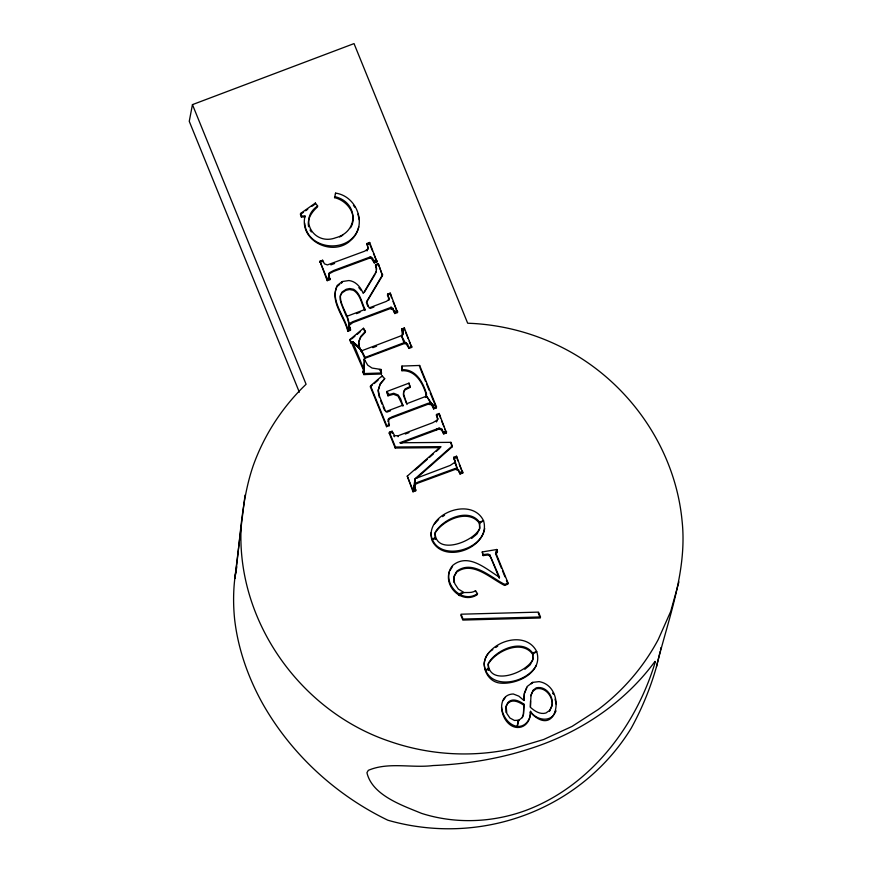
<?xml version="1.0" encoding="UTF-8"?>
<svg xmlns="http://www.w3.org/2000/svg" width="872" height="872" viewBox="0 0 872 872"><rect width="100%" height="100%" fill="white"/><g stroke="black" fill="none" stroke-linecap="round" stroke-linejoin="round"><path stroke-width="1.31" d="M523.996 704.216L523.527 714.146L522.023 717.787L518.807 720.218L514.436 720.446L509.891 717.994L506.785 713.405L506.152 705.96L507.82 702.668C512.365 697.437 519.483 701.012 523.996 704.216L523.331 715.149L522.339 717.58M530.307 707.127L531.07 694.733L533.097 690.21L536.269 687.823C545.752 685.577 553.644 696.096 552.183 704.99L549.687 710.342L545.937 713.002C540.171 714.768 534.623 711.062 530.503 707.399L530.514 701.012M505.934 712.348L505.956 706.974L507.635 703.671C512.169 698.45 519.287 702.025 523.81 705.23M453.985 582.518L454.007 576.948L456.601 572.217C472.428 560.402 490.358 578.365 504.572 585.428L507.929 584.153L508.125 583.15L495.71 552.619L496.768 549.502L482.26 551.943L483.143 555.595L487.666 555.039L489.497 555.737L490.849 557.655L499.34 578.299M523.843 700.325L524.236 694.025L526.862 687.594M340.189 300.186L340.222 296.229L341.911 292.97L345.988 290.278L349.563 289.526L353.454 290.289C360.485 294.605 361.39 303.674 364.899 310.454L365.096 309.44C361.586 302.671 360.681 293.602 353.651 289.286L349.748 288.512L346.184 289.275L342.107 291.967L340.418 295.227C339.731 306.345 349.694 315.577 349.149 326.618L350.49 330.303L347.808 331.316C344.625 316.95 329.627 301.625 337.05 286.452L339.742 284.327M364.79 360.18L367.733 365.183L372.05 368.049L380.955 369.445L381.424 374.001L363.831 374.579L364.529 357.662L404.423 342.565L407.507 343.764L409.012 348.408L411.704 347.394L404.412 327.97L401.72 328.984L402.428 335.546L404.412 327.97L402.635 331.48L402.777 334.532M308.579 226.709C307.009 218.85 311.795 211.94 317.43 207.002L317.626 205.988L315.37 203.045L300.524 213.487L301.516 215.951L305.026 216.049C298.834 241.25 333.573 257.436 351.024 240.062C367.93 225.249 357.008 196.091 335.611 193.126L334.565 197.65C347.339 200.647 358.272 215.068 350.577 227.756M388.923 298.071L388.661 300.339L388.923 298.071L387.56 294.126L390.242 293.112L397.534 312.536L394.853 313.549L392.738 309.397L389.893 308.721L352.789 322.607L349.203 325.3L350.293 323L352.986 321.605L390.089 307.707L392.934 308.383L394.853 313.549M530.318 712.348C530.808 720.076 525.489 728.033 517.085 727.477C500.888 726.234 494.108 694.657 513.281 693.981L518.84 696.139L524.028 700.587L524.421 693.011L527.059 686.58L532.639 682.373L539.092 681.621C567.16 686.406 557.851 741.047 530.318 712.348L530.514 711.334C536.258 720.708 552.238 723.095 555.813 710.658L555.311 712.533M530.514 711.334C531.004 719.062 525.674 727.019 517.281 726.463C508.202 724.883 502.643 715.912 501.52 707.301M192.45 104.629L306.083 384.247L302.355 387.909A221.248 215.221 10.8 0 0 253.262 465.517C240.694 501.891 240.618 540.76 234.819 578.463C233.216 592.044 233.238 605.757 234.633 619.36C238.045 648.975 248.16 677.544 262.603 703.551C291.15 754.029 335.709 795.046 387.877 820.225A215.046 209.193 10.8 0 0 631.132 728.349C641.847 708.849 650.381 688.182 656.463 666.775C668.126 618.804 687.561 571.018 682.057 520.704C675.07 447.859 628.548 381.598 563.704 348.266A221.248 215.221 10.8 0 0 472.995 323.458L467.675 323.218L354.032 43.6L192.45 104.629L189.257 121.317L299.347 392.193M245.032 495.111L234.819 578.463L235.92 571.978M449.243 571.781C444.219 587.554 462.64 604.383 477.311 594.66L477.496 593.647L475.534 590.704C470.39 594.333 463.969 590.78 458.716 594.126L458.519 595.14M454.585 463.381L455.01 460.885L453.843 457.233L456.536 456.22L462.76 473.006L460.067 474.03L458.356 470.629L455.478 469.31L418.004 483.088L415.486 484.243L414.342 485.824L415.704 490.783L413.023 491.797L407.268 476.145L440.709 446.638L395.419 447.009L389.424 432.25L392.117 431.237L394.711 435.706L398.297 435.695L432.828 422.68L437.45 419.933L437.766 418.549L436.469 414.483L439.161 413.47L446.453 432.894L443.761 433.907L441.744 429.983L438.921 429.111L400.793 443.314M236.356 569.383L236.792 566.789M660.486 650.207L660.922 647.656M305.026 216.049L304.829 217.052L301.32 216.954L300.524 213.487M301.32 216.954L301.516 215.951M315.37 203.045L315.173 204.059L311.991 206.293M366.981 243.484L368.115 248.596L366.981 243.484L369.663 242.471L376.955 261.894L374.273 262.908L372.584 258.058L370.164 256.968L333.747 270.451L329.518 272.674L328.864 273.961L329.91 279.661L327.218 280.675L319.926 261.251L322.618 260.238L324.46 263.856L327.403 264.925L364.681 251.18L368.038 248.858M322.618 260.238L322.422 261.251L319.741 262.265M334.565 197.65L334.761 196.636C358.305 202.01 359.286 231.494 335.655 237.784C314.236 245.893 297.766 219.504 317.626 205.988M335.415 194.14L335.611 193.126M327.218 280.675L328.995 275.672M329.91 279.661L328.798 276.686L328.864 273.961M328.668 274.974L329.518 272.674M342.74 281.471L341.541 282.91L342.74 281.471L348.953 280.533C356.059 281.373 360.659 287.27 363.243 293.439L375.963 271.999M347.808 331.316L349.334 325.605L346.947 316.296L365.096 309.44M350.49 330.303L349.334 325.605M367.188 249.904L366.992 250.918L368.311 247.583M364.529 357.662L359.569 347.252L352.648 341.759L351.002 343.012L350.13 339.372L363.45 328.264L365.455 331.305L365.259 332.308L360.594 337.42L358.632 342.423M329.333 273.688L333.551 271.465L369.968 257.981L370.164 256.968M374.273 262.908L371.21 258.177L371.407 257.175M363.45 328.264L364.594 331.305M376.41 269.775L375.581 264.663L378.274 263.649L382.514 275.563L366.371 302.628M359.711 349.182L359.907 348.168L352.648 341.759L351.198 341.998L363.973 371.112L362.763 371.952L363.831 374.579M375.745 266.549L375.581 264.663M364.594 361.193L364.365 358.937L363.973 371.112M364.169 359.94L365.03 357.324L361.836 350.729L352.648 341.759L364.169 370.099L362.763 371.952M388.727 299.085L387.56 294.126M387.887 421.601L389.021 419.192L391.55 417.971L428.01 404.259L431.575 404.782L433.602 408.913L436.294 407.9L436.49 406.886L430.844 403.213L428.207 403.245L391.735 416.958L388.4 419.083L389.25 425.667L386.558 426.68L370.371 386.852L370.567 385.838L382.143 375.832L384.705 378.655L380.05 384.585L378.056 390.961L379.385 397.447M391.55 297.81L390.242 293.112L388.062 295.368M391.43 308.743L391.626 307.74M380.955 369.445L381.424 374.001M392.738 309.397L392.934 308.383M381.947 376.835L382.143 375.832M388.16 394.798L393.708 393.272L398.188 395.005L400.749 399.071L402.984 406.069L397.992 396.019L393.512 394.286L387.964 395.812L386.819 391.506L409.001 383.135L410.145 387.43L404.968 389.893L403.583 392.237L403.398 394.951L404.586 398.558M388.814 395.485L389.01 394.471L386.819 391.506L387.964 395.812M404.412 327.97L404.216 328.984L401.534 329.998M386.558 426.68L386.754 425.678L370.567 385.838M388.204 420.097L388.4 419.083M389.021 419.192L389.206 418.178M364.845 358.338L404.237 343.579L401.447 335.666L402.624 334.543M409.012 348.408L406.101 343.742L406.298 342.729M440.709 446.638L440.513 447.652L395.234 448.023L389.228 433.264L389.424 432.25L392.618 432.479M401.948 366.077L401.927 370.72C415.748 370.011 422.996 383.462 426.321 394.994L426.517 393.991C423.182 382.448 415.944 369.009 402.112 369.706L401.948 366.077L419.65 365.455L436.49 406.886L433.798 407.9L433.602 408.913M401.927 370.72L402.112 369.706M392.422 433.493L392.117 431.237M395.234 448.023L395.419 447.009M398.101 436.709L398.297 435.695M409.001 383.135L410.145 387.43M407.017 404.543L403.583 393.948L403.78 391.223L405.153 388.89L410.341 386.416M419.454 366.469L419.65 365.455M426.517 393.991L425.471 397.458L426.234 396.88M429.591 403.998L429.787 402.984M413.023 491.797L415.083 478.695L452.328 445.854L450.9 442.344L399.747 442.769L439.107 428.098L441.941 428.97L443.761 433.907L441.744 429.983M414.342 485.824L415.672 483.23L418.2 482.074L455.675 468.308L458.552 469.627L460.067 474.03M415.486 484.243L415.083 478.695L450.203 465.43L454.781 462.367L457.244 468.602L455.01 460.885M431.575 404.782L431.771 403.78L426.43 395.866L430.844 403.213M415.704 490.783L414.538 484.81M436.567 420.958L436.371 421.961L437.581 419.563L436.469 414.483M437.581 419.563L437.766 418.549M436.654 429.765L436.85 428.752M438.921 429.111L439.107 428.098M450.704 443.358L450.9 442.344M416.903 477.932L452.132 446.867L452.328 445.854M454.824 461.898L453.843 457.233M454.072 459.272L456.536 456.22L457.822 460.874M459.708 473.136L459.893 472.123L462.945 472.003L460.263 473.016M459.479 595.663L459.675 594.66L463.751 592.328L458.323 589.091L454.944 583.935L454.17 581.504L454.203 575.934L456.786 571.204C472.624 559.388 490.555 577.362 504.757 584.414L508.125 583.15M471.632 538.438L476.973 533.98L479.622 529.01L479.404 522.045C468.428 507.221 442.278 519.32 435.074 532.563C435.499 556.445 474.804 541.49 479.818 527.996L479.404 522.045L483.546 520.758C492.298 549.545 433.733 565.884 430.866 532.89M479.578 524.116L479.774 523.102L483.546 520.758C471.643 495.678 423.618 514.251 432.087 540.618C443.096 562.898 481.66 550.406 484.69 528.443M475.338 591.717L475.534 590.704M483.143 555.595L482.26 551.943M489.497 555.737L489.693 554.723L487.862 554.025L483.328 554.581M497.378 552.488L496.768 549.502L497.378 552.488L495.514 553.622L501.476 568.282M504.572 585.428L504.757 584.414M524.813 669.314L530.165 664.856L532.814 659.886L532.596 652.921C521.609 638.097 495.47 650.207 488.266 663.439C488.691 687.321 527.985 672.367 533.01 658.872L532.596 652.921L536.727 651.646C543.158 671.963 518.023 684.476 500.964 683.158C484.254 682.231 477.649 657.88 492.833 649.651M532.77 654.992L532.956 653.978L536.727 651.646C525.707 629.148 486.947 641.683 484.058 663.777C486.936 691.409 526.459 684.149 536.443 665.194M540.477 616.973L463.021 619.055L461.048 614.204L538.504 612.122L540.477 616.973L540.28 617.986L462.825 620.068L460.852 615.218M531.353 683.855L531.549 682.852M532.443 683.386L532.639 682.373M375.767 273.012L376.606 268.772L375.941 265.535L378.274 263.649L382.023 274.353M656.463 666.775L660.169 651.482M678.917 581.907L670.688 611.501L658.207 639.601A221.248 215.221 10.8 0 1 598.214 709.503L572.054 726.409L543.659 739.5L513.597 748.492A221.248 215.221 10.8 0 1 389.206 741.211C300.055 711.083 235.625 620.199 241.217 525.587M414.625 486.303L413.219 490.783L415.9 489.77M358.752 226.818C351.939 254.155 307.184 251.441 304.677 223.112M530.885 695.747L532.901 691.224L536.084 688.836C545.556 686.591 553.458 697.11 551.998 706.004L549.502 711.356M374.982 274.527L364.442 292.142M382.699 274.549L366.567 301.614L369.128 307.914L386.645 301.276L388.858 299.325M449.908 570.713L452.546 566.418M341.737 281.896L337.246 285.438C329.823 300.611 344.822 315.947 347.993 330.314L349.912 327.392M503.188 700.489L505.509 697.153M434.42 524.028L438.66 519.494M415.279 488.233L413.219 490.783L407.268 476.145M367.537 244.869L369.663 242.471L369.477 243.484L366.785 244.498M384.705 378.655L380.247 383.582L378.252 389.958L379.582 396.433L385.707 411.66L403.18 405.055M365.455 331.305L360.779 336.407L358.817 341.41L359.373 348.266L358.774 343.59M436.981 415.726L439.161 413.47L440.469 418.157M415.181 469.997L427.345 459.272M429.373 457.484L433.428 453.909M436.458 451.227L439.499 448.546M370.371 386.852L372.3 385.184M374.23 383.517L378.088 380.181M351.841 338.794L354.948 336.2M357.03 334.467L360.136 331.872M435.259 537.174L432.283 539.605L435.695 538.471M488.451 668.05L485.464 670.481L488.887 669.347M442.595 516.627L444.567 515.199M495.787 647.514L497.749 646.087M300.328 214.501L303.511 212.267M305.625 210.773L307.751 209.28M495.71 552.619L497.574 551.475M339.6 236.977L342.707 235.287M477.496 593.647C460.634 605.255 439.706 580.294 452.732 565.405C468.417 552.51 486.107 569.034 499.536 577.286L489.693 554.723M425.656 396.455L407.213 403.529M330.88 264.881L334.619 263.475M330.107 278.659L327.414 279.672L319.926 261.251L323.185 261.622M374.459 261.905L377.151 260.881L373.848 260.401M375.396 265.677L377.184 265.001M387.364 295.139L390.057 294.126M356.43 313.648L360.06 312.274M370.175 308.459L373.903 307.053M347.993 330.314L350.686 329.3M395.038 312.547L397.73 311.522L394.395 310.933M372.835 347.666L376.595 346.238M409.208 347.394L411.9 346.38M386.765 412.194L390.503 410.777M386.754 425.678L389.435 424.653M389.228 433.264L391.92 432.25M436.283 415.497L438.071 414.81M405.251 434.038L408.99 432.632M443.957 432.894L446.649 431.88L443.434 431.596M453.647 458.247L455.446 457.56M404.237 343.579L406.101 343.742M362.959 370.938L364.027 373.565L381.62 372.987L379.462 369.445M369.968 257.981L371.21 258.177M350.806 339.655L350.13 339.372L349.934 340.374L351.002 343.012M360.419 350.795L361.64 351.732L361.836 350.729L401.447 335.666L405.142 342.5M393.599 435.837L394.515 436.719M352.648 341.759L360.616 349.781M364.027 373.565L364.976 374.546M358.817 287.607L361.03 290.322M353.433 205.421L354.926 207.296M310.007 230.012L311.348 231.974M479.219 523.047C468.231 508.234 442.093 520.333 434.877 533.577L435.499 539.474M532.411 653.924C521.423 639.111 495.285 651.21 488.069 664.453L488.691 670.361M431.771 403.78L433.798 407.9M538.307 613.136L539.79 616.777M369.968 244.705L372.464 250.842M373.467 253.305L376.955 261.894M393.043 301.483L397.534 312.536M405.72 332.657L408.216 338.805M409.208 341.257L411.704 347.394M419.966 367.722L425.58 381.533M426.604 384.04L429.155 390.318M430.168 392.836L436.294 407.9M441.461 420.62L443.957 426.757M444.96 429.209L446.453 432.894M451.184 444.524L452.132 446.867M459.304 464.514L462.76 473.006M502.468 570.724L504.953 576.828M506.436 580.49L507.428 582.932M391.005 306.791L391.975 309.168M366.883 303.881L367.908 306.41M405.077 399.758L406.537 403.344M342.053 305.723L346.282 316.144M380.628 400.651L382.1 404.259M383.07 406.657L384.541 410.265M388.465 423.661L389.25 425.667M401.72 328.984L402.635 331.48M340.538 301.287L341.584 304.568M555.028 699.093L556.401 704.489M357.923 214.109L359.329 219.831M517.968 720.479L517.281 726.463L518.807 720.218L517.783 721.493L517.968 720.479M553.48 693.098L553.284 694.112L552.597 693.12L553.48 693.098M655.254 661.979C636.037 726.049 590.791 785.541 527.07 809.957C493.53 822.634 455.751 824.334 421.514 813.358C402.352 805.412 372.159 795.362 366.938 772.69L368.3 770.358C388.345 761.703 411.769 768.265 433.079 765.551C466.095 764.155 499.067 758.913 530.492 748.536C579.531 732.807 624.472 703.061 655.025 661.347L655.254 661.979"/></g></svg>
